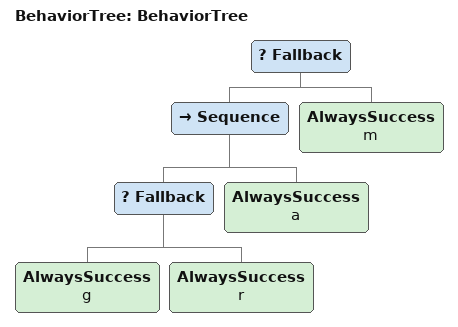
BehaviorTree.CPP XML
<?xml version="1.0"?>
<root main_tree_to_execute="BehaviorTree">
   <BehaviorTree ID="BehaviorTree">
  <Fallback>
<Sequence>
   <Fallback>
 <AlwaysSuccess name="g"/>
<AlwaysSuccess name="r"/>
</Fallback>
 <AlwaysSuccess name="a"/>
 </Sequence>
<AlwaysSuccess name="m"/>
 </Fallback>
</BehaviorTree>
</root>
